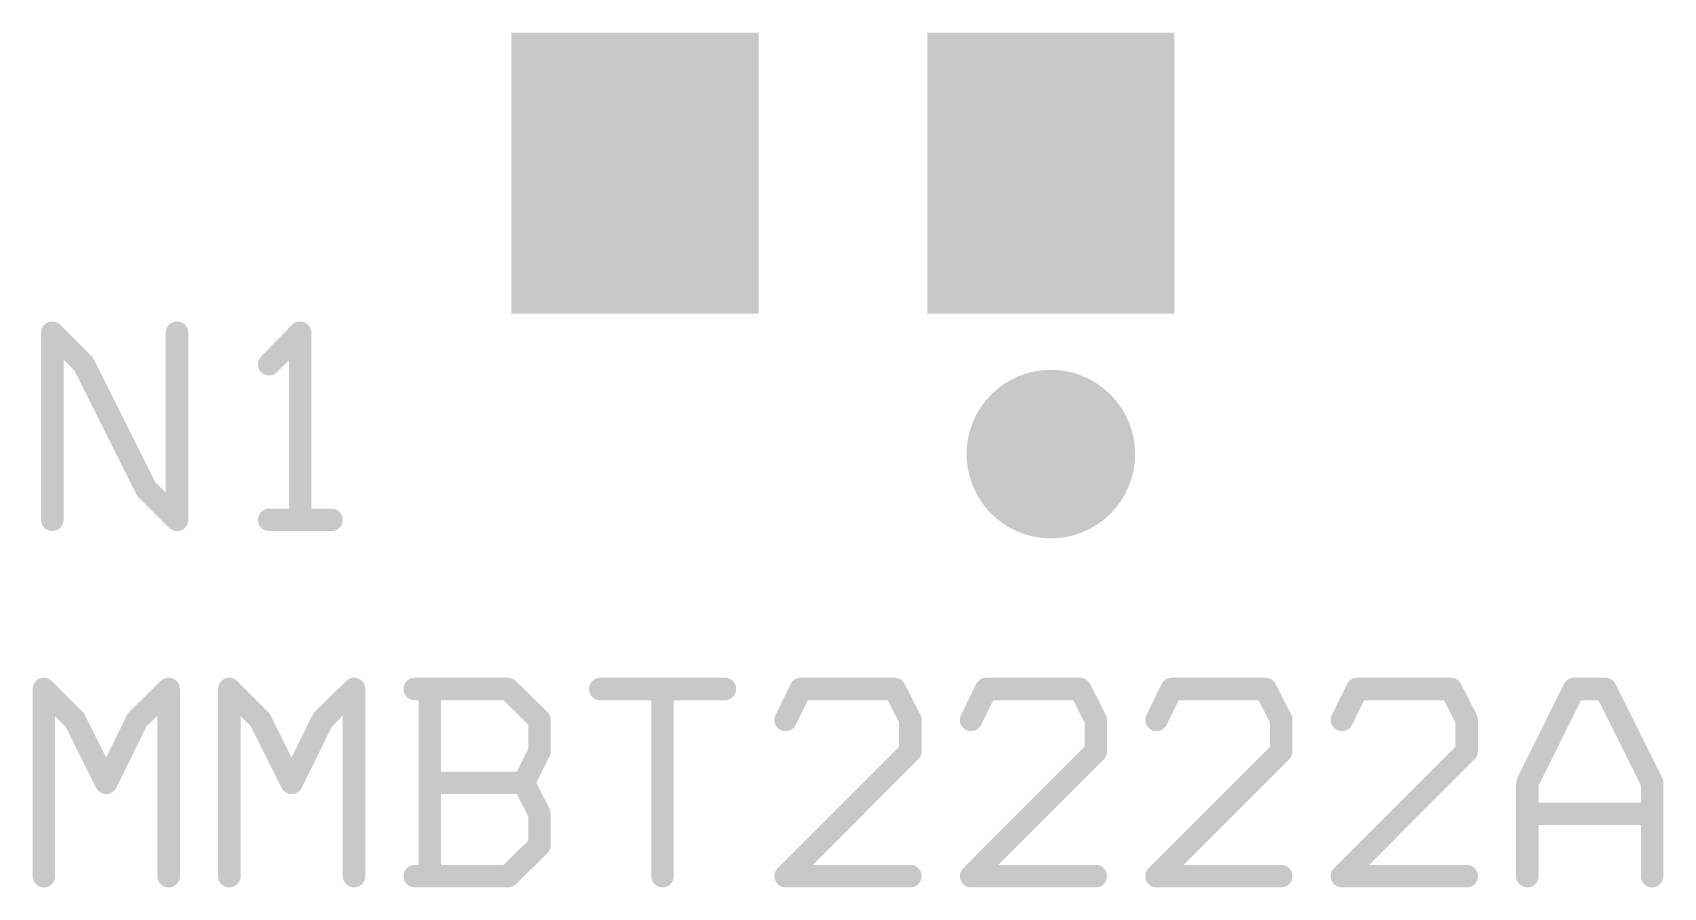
# Model space of a CAD drawing. Header units: millimetres. Extents: x 451 to 799, y 260 to 388.
# Drawn here: x 747.08 to 754.45, y 303.69 to 307.55 of the extents above; entities that cross this region are included whole.
import ezdxf

# ---------------------------------------------------------------- set-up
doc = ezdxf.new("R2010")
doc.units = ezdxf.units.MM
for name, color, linetype in [('3_A_', 4, 'Continuous'), ('4_A_', 54, 'Continuous'), ('5_A_', 7, 'Continuous'), ('8_A_', 3, 'Continuous')]:
    doc.layers.add(name, color=color, linetype=linetype)

# ---------------------------------------------------------------- blocks, each defined once
blk = doc.blocks.new('D27RECTANGLE1_1176X1_27')
blk.add_solid([(-0.5588, -0.635), (0.5588, -0.635), (-0.5588, 0.635), (0.5588, 0.635)])
blk = doc.blocks.new('D38ROUND0_762X0_762')
blk.add_lwpolyline([(0.1905, 0, 0.381, 0.381, 1), (-0.1905, 0, 0.381, 0.381, 1), (0.1905, 0, 0.381, 0.381, 0)], format="xyseb")
blk = doc.blocks.new('D48ROUND0_381X0_381')
blk.add_lwpolyline([(0.09525, 0, 0.1905, 0.1905, 1), (-0.09525, 0, 0.1905, 0.1905, 1), (0.09525, 0, 0.1905, 0.1905, 0)], format="xyseb")

msp = doc.modelspace()

# ---------------------------------------------------------------- linework, layer by layer
at = {"layer": '5_A_'}
for points in [[(747.3128, 306.0523, 0.1016, 0.1016, 0), (747.1706, 306.1945, 0.1016, 0.1016, 0)], [(747.1706, 306.1945, 0.1016, 0.1016, 0), (747.1706, 305.3487, 0.1016, 0.1016, 0)], [(747.7344, 306.1945, 0.1016, 0.1016, 0), (747.7344, 305.3487, 0.1016, 0.1016, 0)], [(748.2907, 306.1945, 0.1016, 0.1016, 0), (748.151, 306.0523, 0.1016, 0.1016, 0)], [(748.2907, 305.3487, 0.1016, 0.1016, 0), (748.2907, 306.1945, 0.1016, 0.1016, 0)], [(747.5947, 305.4884, 0.1016, 0.1016, 0), (747.3128, 306.0523, 0.1016, 0.1016, 0)], [(747.7344, 305.3487, 0.1016, 0.1016, 0), (747.5947, 305.4884, 0.1016, 0.1016, 0)], [(748.4329, 305.3487, 0.1016, 0.1016, 0), (748.151, 305.3487, 0.1016, 0.1016, 0)], [(747.2722, 304.4445, 0.1016, 0.1016, 0), (747.1325, 304.5842, 0.1016, 0.1016, 0)], [(747.1325, 304.5842, 0.1016, 0.1016, 0), (747.1325, 303.7383, 0.1016, 0.1016, 0)], [(747.6963, 304.5842, 0.1016, 0.1016, 0), (747.5541, 304.4445, 0.1016, 0.1016, 0)], [(747.6963, 303.7383, 0.1016, 0.1016, 0), (747.6963, 304.5842, 0.1016, 0.1016, 0)], [(748.1104, 304.4445, 0.1016, 0.1016, 0), (747.9707, 304.5842, 0.1016, 0.1016, 0)], [(747.9707, 304.5842, 0.1016, 0.1016, 0), (747.9707, 303.7383, 0.1016, 0.1016, 0)], [(748.5345, 304.5842, 0.1016, 0.1016, 0), (748.3923, 304.4445, 0.1016, 0.1016, 0)], [(748.5345, 303.7383, 0.1016, 0.1016, 0), (748.5345, 304.5842, 0.1016, 0.1016, 0)], [(749.2305, 304.5842, 0.1016, 0.1016, 0), (748.8089, 304.5842, 0.1016, 0.1016, 0)], [(748.8774, 303.7383, 0.1016, 0.1016, 0), (748.8774, 304.5842, 0.1016, 0.1016, 0)], [(749.3727, 304.4445, 0.1016, 0.1016, 0), (749.2305, 304.5842, 0.1016, 0.1016, 0)], [(750.2109, 304.5842, 0.1016, 0.1016, 0), (749.6471, 304.5842, 0.1016, 0.1016, 0)], [(749.929, 303.7383, 0.1016, 0.1016, 0), (749.929, 304.5842, 0.1016, 0.1016, 0)], [(750.5538, 304.5842, 0.1016, 0.1016, 0), (750.4853, 304.4445, 0.1016, 0.1016, 0)], [(750.978, 304.5842, 0.1016, 0.1016, 0), (750.5538, 304.5842, 0.1016, 0.1016, 0)], [(751.0491, 304.4445, 0.1016, 0.1016, 0), (750.978, 304.5842, 0.1016, 0.1016, 0)], [(751.392, 304.5842, 0.1016, 0.1016, 0), (751.3235, 304.4445, 0.1016, 0.1016, 0)], [(751.8162, 304.5842, 0.1016, 0.1016, 0), (751.392, 304.5842, 0.1016, 0.1016, 0)], [(751.8873, 304.4445, 0.1016, 0.1016, 0), (751.8162, 304.5842, 0.1016, 0.1016, 0)], [(752.2302, 304.5842, 0.1016, 0.1016, 0), (752.1617, 304.4445, 0.1016, 0.1016, 0)], [(752.6544, 304.5842, 0.1016, 0.1016, 0), (752.2302, 304.5842, 0.1016, 0.1016, 0)], [(752.7255, 304.4445, 0.1016, 0.1016, 0), (752.6544, 304.5842, 0.1016, 0.1016, 0)], [(753.0684, 304.5842, 0.1016, 0.1016, 0), (752.9999, 304.4445, 0.1016, 0.1016, 0)], [(753.4926, 304.5842, 0.1016, 0.1016, 0), (753.0684, 304.5842, 0.1016, 0.1016, 0)], [(753.5637, 304.4445, 0.1016, 0.1016, 0), (753.4926, 304.5842, 0.1016, 0.1016, 0)], [(754.0489, 304.5842, 0.1016, 0.1016, 0), (753.8381, 304.16, 0.1016, 0.1016, 0)], [(754.1911, 304.5842, 0.1016, 0.1016, 0), (754.0489, 304.5842, 0.1016, 0.1016, 0)], [(754.4019, 304.16, 0.1016, 0.1016, 0), (754.1911, 304.5842, 0.1016, 0.1016, 0)], [(747.4144, 304.16, 0.1016, 0.1016, 0), (747.2722, 304.4445, 0.1016, 0.1016, 0)], [(747.5541, 304.4445, 0.1016, 0.1016, 0), (747.4144, 304.16, 0.1016, 0.1016, 0)], [(748.2526, 304.16, 0.1016, 0.1016, 0), (748.1104, 304.4445, 0.1016, 0.1016, 0)], [(748.3923, 304.4445, 0.1016, 0.1016, 0), (748.2526, 304.16, 0.1016, 0.1016, 0)], [(749.3727, 304.3022, 0.1016, 0.1016, 0), (749.3727, 304.4445, 0.1016, 0.1016, 0)], [(751.0491, 304.3022, 0.1016, 0.1016, 0), (751.0491, 304.4445, 0.1016, 0.1016, 0)], [(751.8873, 304.3022, 0.1016, 0.1016, 0), (751.8873, 304.4445, 0.1016, 0.1016, 0)], [(752.7255, 304.3022, 0.1016, 0.1016, 0), (752.7255, 304.4445, 0.1016, 0.1016, 0)], [(753.5637, 304.3022, 0.1016, 0.1016, 0), (753.5637, 304.4445, 0.1016, 0.1016, 0)], [(749.3016, 304.16, 0.1016, 0.1016, 0), (749.3727, 304.3022, 0.1016, 0.1016, 0)], [(750.4853, 303.7383, 0.1016, 0.1016, 0), (751.0491, 304.3022, 0.1016, 0.1016, 0)], [(751.3235, 303.7383, 0.1016, 0.1016, 0), (751.8873, 304.3022, 0.1016, 0.1016, 0)], [(752.1617, 303.7383, 0.1016, 0.1016, 0), (752.7255, 304.3022, 0.1016, 0.1016, 0)], [(752.9999, 303.7383, 0.1016, 0.1016, 0), (753.5637, 304.3022, 0.1016, 0.1016, 0)], [(748.8774, 304.16, 0.1016, 0.1016, 0), (749.3016, 304.16, 0.1016, 0.1016, 0)], [(749.3727, 304.0203, 0.1016, 0.1016, 0), (749.3016, 304.16, 0.1016, 0.1016, 0)], [(753.8381, 304.16, 0.1016, 0.1016, 0), (753.8381, 303.7383, 0.1016, 0.1016, 0)], [(754.4019, 303.7383, 0.1016, 0.1016, 0), (754.4019, 304.16, 0.1016, 0.1016, 0)], [(749.3727, 303.878, 0.1016, 0.1016, 0), (749.3727, 304.0203, 0.1016, 0.1016, 0)], [(754.4019, 304.0203, 0.1016, 0.1016, 0), (753.8381, 304.0203, 0.1016, 0.1016, 0)], [(749.2305, 303.7383, 0.1016, 0.1016, 0), (749.3727, 303.878, 0.1016, 0.1016, 0)], [(748.8089, 303.7383, 0.1016, 0.1016, 0), (749.2305, 303.7383, 0.1016, 0.1016, 0)], [(751.0491, 303.7383, 0.1016, 0.1016, 0), (750.4853, 303.7383, 0.1016, 0.1016, 0)], [(751.8873, 303.7383, 0.1016, 0.1016, 0), (751.3235, 303.7383, 0.1016, 0.1016, 0)], [(752.7255, 303.7383, 0.1016, 0.1016, 0), (752.1617, 303.7383, 0.1016, 0.1016, 0)], [(753.5637, 303.7383, 0.1016, 0.1016, 0), (752.9999, 303.7383, 0.1016, 0.1016, 0)]]:
    msp.add_lwpolyline(points, format="xyseb", dxfattribs=at)
for points in [[(747.1452, 306.1945, 0.0508, 0.0508, 1), (747.196, 306.1945, 0.0508, 0.0508, 1), (747.1452, 306.1945, 0.0508, 0.0508, 0)], [(747.1452, 306.1945, 0.0508, 0.0508, 1), (747.196, 306.1945, 0.0508, 0.0508, 1), (747.1452, 306.1945, 0.0508, 0.0508, 0)], [(747.1452, 306.1945, 0.0508, 0.0508, 1), (747.196, 306.1945, 0.0508, 0.0508, 1), (747.1452, 306.1945, 0.0508, 0.0508, 0)], [(747.709, 306.1945, 0.0508, 0.0508, 1), (747.7598, 306.1945, 0.0508, 0.0508, 1), (747.709, 306.1945, 0.0508, 0.0508, 0)], [(748.2653, 306.1945, 0.0508, 0.0508, 1), (748.3161, 306.1945, 0.0508, 0.0508, 1), (748.2653, 306.1945, 0.0508, 0.0508, 0)], [(748.2653, 306.1945, 0.0508, 0.0508, 1), (748.3161, 306.1945, 0.0508, 0.0508, 1), (748.2653, 306.1945, 0.0508, 0.0508, 0)], [(748.2653, 306.1945, 0.0508, 0.0508, 1), (748.3161, 306.1945, 0.0508, 0.0508, 1), (748.2653, 306.1945, 0.0508, 0.0508, 0)], [(747.2874, 306.0523, 0.0508, 0.0508, 1), (747.3382, 306.0523, 0.0508, 0.0508, 1), (747.2874, 306.0523, 0.0508, 0.0508, 0)], [(747.2874, 306.0523, 0.0508, 0.0508, 1), (747.3382, 306.0523, 0.0508, 0.0508, 1), (747.2874, 306.0523, 0.0508, 0.0508, 0)], [(747.2874, 306.0523, 0.0508, 0.0508, 1), (747.3382, 306.0523, 0.0508, 0.0508, 1), (747.2874, 306.0523, 0.0508, 0.0508, 0)], [(748.1256, 306.0523, 0.0508, 0.0508, 1), (748.1764, 306.0523, 0.0508, 0.0508, 1), (748.1256, 306.0523, 0.0508, 0.0508, 0)], [(748.1256, 306.0523, 0.0508, 0.0508, 1), (748.1764, 306.0523, 0.0508, 0.0508, 1), (748.1256, 306.0523, 0.0508, 0.0508, 0)], [(747.5693, 305.4884, 0.0508, 0.0508, 1), (747.6201, 305.4884, 0.0508, 0.0508, 1), (747.5693, 305.4884, 0.0508, 0.0508, 0)], [(747.5693, 305.4884, 0.0508, 0.0508, 1), (747.6201, 305.4884, 0.0508, 0.0508, 1), (747.5693, 305.4884, 0.0508, 0.0508, 0)], [(747.5693, 305.4884, 0.0508, 0.0508, 1), (747.6201, 305.4884, 0.0508, 0.0508, 1), (747.5693, 305.4884, 0.0508, 0.0508, 0)], [(747.1452, 305.3487, 0.0508, 0.0508, 1), (747.196, 305.3487, 0.0508, 0.0508, 1), (747.1452, 305.3487, 0.0508, 0.0508, 0)], [(747.1452, 305.3487, 0.0508, 0.0508, 1), (747.196, 305.3487, 0.0508, 0.0508, 1), (747.1452, 305.3487, 0.0508, 0.0508, 0)], [(747.709, 305.3487, 0.0508, 0.0508, 1), (747.7598, 305.3487, 0.0508, 0.0508, 1), (747.709, 305.3487, 0.0508, 0.0508, 0)], [(747.709, 305.3487, 0.0508, 0.0508, 1), (747.7598, 305.3487, 0.0508, 0.0508, 1), (747.709, 305.3487, 0.0508, 0.0508, 0)], [(747.709, 305.3487, 0.0508, 0.0508, 1), (747.7598, 305.3487, 0.0508, 0.0508, 1), (747.709, 305.3487, 0.0508, 0.0508, 0)], [(748.1256, 305.3487, 0.0508, 0.0508, 1), (748.1764, 305.3487, 0.0508, 0.0508, 1), (748.1256, 305.3487, 0.0508, 0.0508, 0)], [(748.1256, 305.3487, 0.0508, 0.0508, 1), (748.1764, 305.3487, 0.0508, 0.0508, 1), (748.1256, 305.3487, 0.0508, 0.0508, 0)], [(748.2653, 305.3487, 0.0508, 0.0508, 1), (748.3161, 305.3487, 0.0508, 0.0508, 1), (748.2653, 305.3487, 0.0508, 0.0508, 0)], [(748.4075, 305.3487, 0.0508, 0.0508, 1), (748.4583, 305.3487, 0.0508, 0.0508, 1), (748.4075, 305.3487, 0.0508, 0.0508, 0)], [(747.1071, 304.5842, 0.0508, 0.0508, 1), (747.1579, 304.5842, 0.0508, 0.0508, 1), (747.1071, 304.5842, 0.0508, 0.0508, 0)], [(747.1071, 304.5842, 0.0508, 0.0508, 1), (747.1579, 304.5842, 0.0508, 0.0508, 1), (747.1071, 304.5842, 0.0508, 0.0508, 0)], [(747.1071, 304.5842, 0.0508, 0.0508, 1), (747.1579, 304.5842, 0.0508, 0.0508, 1), (747.1071, 304.5842, 0.0508, 0.0508, 0)], [(747.6709, 304.5842, 0.0508, 0.0508, 1), (747.7217, 304.5842, 0.0508, 0.0508, 1), (747.6709, 304.5842, 0.0508, 0.0508, 0)], [(747.6709, 304.5842, 0.0508, 0.0508, 1), (747.7217, 304.5842, 0.0508, 0.0508, 1), (747.6709, 304.5842, 0.0508, 0.0508, 0)], [(747.6709, 304.5842, 0.0508, 0.0508, 1), (747.7217, 304.5842, 0.0508, 0.0508, 1), (747.6709, 304.5842, 0.0508, 0.0508, 0)], [(747.9453, 304.5842, 0.0508, 0.0508, 1), (747.9961, 304.5842, 0.0508, 0.0508, 1), (747.9453, 304.5842, 0.0508, 0.0508, 0)], [(747.9453, 304.5842, 0.0508, 0.0508, 1), (747.9961, 304.5842, 0.0508, 0.0508, 1), (747.9453, 304.5842, 0.0508, 0.0508, 0)], [(747.9453, 304.5842, 0.0508, 0.0508, 1), (747.9961, 304.5842, 0.0508, 0.0508, 1), (747.9453, 304.5842, 0.0508, 0.0508, 0)], [(748.5091, 304.5842, 0.0508, 0.0508, 1), (748.5599, 304.5842, 0.0508, 0.0508, 1), (748.5091, 304.5842, 0.0508, 0.0508, 0)], [(748.5091, 304.5842, 0.0508, 0.0508, 1), (748.5599, 304.5842, 0.0508, 0.0508, 1), (748.5091, 304.5842, 0.0508, 0.0508, 0)], [(748.5091, 304.5842, 0.0508, 0.0508, 1), (748.5599, 304.5842, 0.0508, 0.0508, 1), (748.5091, 304.5842, 0.0508, 0.0508, 0)], [(748.7835, 304.5842, 0.0508, 0.0508, 1), (748.8343, 304.5842, 0.0508, 0.0508, 1), (748.7835, 304.5842, 0.0508, 0.0508, 0)], [(748.7835, 304.5842, 0.0508, 0.0508, 1), (748.8343, 304.5842, 0.0508, 0.0508, 1), (748.7835, 304.5842, 0.0508, 0.0508, 0)], [(748.852, 304.5842, 0.0508, 0.0508, 1), (748.9028, 304.5842, 0.0508, 0.0508, 1), (748.852, 304.5842, 0.0508, 0.0508, 0)], [(748.852, 304.5842, 0.0508, 0.0508, 1), (748.9028, 304.5842, 0.0508, 0.0508, 1), (748.852, 304.5842, 0.0508, 0.0508, 0)], [(749.2051, 304.5842, 0.0508, 0.0508, 1), (749.2559, 304.5842, 0.0508, 0.0508, 1), (749.2051, 304.5842, 0.0508, 0.0508, 0)], [(749.2051, 304.5842, 0.0508, 0.0508, 1), (749.2559, 304.5842, 0.0508, 0.0508, 1), (749.2051, 304.5842, 0.0508, 0.0508, 0)], [(749.2051, 304.5842, 0.0508, 0.0508, 1), (749.2559, 304.5842, 0.0508, 0.0508, 1), (749.2051, 304.5842, 0.0508, 0.0508, 0)], [(749.6217, 304.5842, 0.0508, 0.0508, 1), (749.6725, 304.5842, 0.0508, 0.0508, 1), (749.6217, 304.5842, 0.0508, 0.0508, 0)], [(749.6217, 304.5842, 0.0508, 0.0508, 1), (749.6725, 304.5842, 0.0508, 0.0508, 1), (749.6217, 304.5842, 0.0508, 0.0508, 0)], [(749.9036, 304.5842, 0.0508, 0.0508, 1), (749.9544, 304.5842, 0.0508, 0.0508, 1), (749.9036, 304.5842, 0.0508, 0.0508, 0)], [(749.9036, 304.5842, 0.0508, 0.0508, 1), (749.9544, 304.5842, 0.0508, 0.0508, 1), (749.9036, 304.5842, 0.0508, 0.0508, 0)], [(750.1855, 304.5842, 0.0508, 0.0508, 1), (750.2363, 304.5842, 0.0508, 0.0508, 1), (750.1855, 304.5842, 0.0508, 0.0508, 0)], [(750.5284, 304.5842, 0.0508, 0.0508, 1), (750.5792, 304.5842, 0.0508, 0.0508, 1), (750.5284, 304.5842, 0.0508, 0.0508, 0)], [(750.5284, 304.5842, 0.0508, 0.0508, 1), (750.5792, 304.5842, 0.0508, 0.0508, 1), (750.5284, 304.5842, 0.0508, 0.0508, 0)], [(750.5284, 304.5842, 0.0508, 0.0508, 1), (750.5792, 304.5842, 0.0508, 0.0508, 1), (750.5284, 304.5842, 0.0508, 0.0508, 0)], [(750.9526, 304.5842, 0.0508, 0.0508, 1), (751.0034, 304.5842, 0.0508, 0.0508, 1), (750.9526, 304.5842, 0.0508, 0.0508, 0)], [(750.9526, 304.5842, 0.0508, 0.0508, 1), (751.0034, 304.5842, 0.0508, 0.0508, 1), (750.9526, 304.5842, 0.0508, 0.0508, 0)], [(750.9526, 304.5842, 0.0508, 0.0508, 1), (751.0034, 304.5842, 0.0508, 0.0508, 1), (750.9526, 304.5842, 0.0508, 0.0508, 0)], [(751.3666, 304.5842, 0.0508, 0.0508, 1), (751.4174, 304.5842, 0.0508, 0.0508, 1), (751.3666, 304.5842, 0.0508, 0.0508, 0)], [(751.3666, 304.5842, 0.0508, 0.0508, 1), (751.4174, 304.5842, 0.0508, 0.0508, 1), (751.3666, 304.5842, 0.0508, 0.0508, 0)], [(751.3666, 304.5842, 0.0508, 0.0508, 1), (751.4174, 304.5842, 0.0508, 0.0508, 1), (751.3666, 304.5842, 0.0508, 0.0508, 0)], [(751.7908, 304.5842, 0.0508, 0.0508, 1), (751.8416, 304.5842, 0.0508, 0.0508, 1), (751.7908, 304.5842, 0.0508, 0.0508, 0)], [(751.7908, 304.5842, 0.0508, 0.0508, 1), (751.8416, 304.5842, 0.0508, 0.0508, 1), (751.7908, 304.5842, 0.0508, 0.0508, 0)], [(751.7908, 304.5842, 0.0508, 0.0508, 1), (751.8416, 304.5842, 0.0508, 0.0508, 1), (751.7908, 304.5842, 0.0508, 0.0508, 0)], [(752.2048, 304.5842, 0.0508, 0.0508, 1), (752.2556, 304.5842, 0.0508, 0.0508, 1), (752.2048, 304.5842, 0.0508, 0.0508, 0)], [(752.2048, 304.5842, 0.0508, 0.0508, 1), (752.2556, 304.5842, 0.0508, 0.0508, 1), (752.2048, 304.5842, 0.0508, 0.0508, 0)], [(752.2048, 304.5842, 0.0508, 0.0508, 1), (752.2556, 304.5842, 0.0508, 0.0508, 1), (752.2048, 304.5842, 0.0508, 0.0508, 0)], [(752.629, 304.5842, 0.0508, 0.0508, 1), (752.6798, 304.5842, 0.0508, 0.0508, 1), (752.629, 304.5842, 0.0508, 0.0508, 0)], [(752.629, 304.5842, 0.0508, 0.0508, 1), (752.6798, 304.5842, 0.0508, 0.0508, 1), (752.629, 304.5842, 0.0508, 0.0508, 0)], [(752.629, 304.5842, 0.0508, 0.0508, 1), (752.6798, 304.5842, 0.0508, 0.0508, 1), (752.629, 304.5842, 0.0508, 0.0508, 0)], [(753.043, 304.5842, 0.0508, 0.0508, 1), (753.0938, 304.5842, 0.0508, 0.0508, 1), (753.043, 304.5842, 0.0508, 0.0508, 0)], [(753.043, 304.5842, 0.0508, 0.0508, 1), (753.0938, 304.5842, 0.0508, 0.0508, 1), (753.043, 304.5842, 0.0508, 0.0508, 0)], [(753.043, 304.5842, 0.0508, 0.0508, 1), (753.0938, 304.5842, 0.0508, 0.0508, 1), (753.043, 304.5842, 0.0508, 0.0508, 0)], [(753.4672, 304.5842, 0.0508, 0.0508, 1), (753.518, 304.5842, 0.0508, 0.0508, 1), (753.4672, 304.5842, 0.0508, 0.0508, 0)], [(753.4672, 304.5842, 0.0508, 0.0508, 1), (753.518, 304.5842, 0.0508, 0.0508, 1), (753.4672, 304.5842, 0.0508, 0.0508, 0)], [(753.4672, 304.5842, 0.0508, 0.0508, 1), (753.518, 304.5842, 0.0508, 0.0508, 1), (753.4672, 304.5842, 0.0508, 0.0508, 0)], [(754.0235, 304.5842, 0.0508, 0.0508, 1), (754.0743, 304.5842, 0.0508, 0.0508, 1), (754.0235, 304.5842, 0.0508, 0.0508, 0)], [(754.0235, 304.5842, 0.0508, 0.0508, 1), (754.0743, 304.5842, 0.0508, 0.0508, 1), (754.0235, 304.5842, 0.0508, 0.0508, 0)], [(754.0235, 304.5842, 0.0508, 0.0508, 1), (754.0743, 304.5842, 0.0508, 0.0508, 1), (754.0235, 304.5842, 0.0508, 0.0508, 0)], [(754.1657, 304.5842, 0.0508, 0.0508, 1), (754.2165, 304.5842, 0.0508, 0.0508, 1), (754.1657, 304.5842, 0.0508, 0.0508, 0)], [(754.1657, 304.5842, 0.0508, 0.0508, 1), (754.2165, 304.5842, 0.0508, 0.0508, 1), (754.1657, 304.5842, 0.0508, 0.0508, 0)], [(754.1657, 304.5842, 0.0508, 0.0508, 1), (754.2165, 304.5842, 0.0508, 0.0508, 1), (754.1657, 304.5842, 0.0508, 0.0508, 0)], [(747.2468, 304.4445, 0.0508, 0.0508, 1), (747.2976, 304.4445, 0.0508, 0.0508, 1), (747.2468, 304.4445, 0.0508, 0.0508, 0)], [(747.2468, 304.4445, 0.0508, 0.0508, 1), (747.2976, 304.4445, 0.0508, 0.0508, 1), (747.2468, 304.4445, 0.0508, 0.0508, 0)], [(747.2468, 304.4445, 0.0508, 0.0508, 1), (747.2976, 304.4445, 0.0508, 0.0508, 1), (747.2468, 304.4445, 0.0508, 0.0508, 0)], [(747.5287, 304.4445, 0.0508, 0.0508, 1), (747.5795, 304.4445, 0.0508, 0.0508, 1), (747.5287, 304.4445, 0.0508, 0.0508, 0)], [(747.5287, 304.4445, 0.0508, 0.0508, 1), (747.5795, 304.4445, 0.0508, 0.0508, 1), (747.5287, 304.4445, 0.0508, 0.0508, 0)], [(747.5287, 304.4445, 0.0508, 0.0508, 1), (747.5795, 304.4445, 0.0508, 0.0508, 1), (747.5287, 304.4445, 0.0508, 0.0508, 0)], [(748.085, 304.4445, 0.0508, 0.0508, 1), (748.1358, 304.4445, 0.0508, 0.0508, 1), (748.085, 304.4445, 0.0508, 0.0508, 0)], [(748.085, 304.4445, 0.0508, 0.0508, 1), (748.1358, 304.4445, 0.0508, 0.0508, 1), (748.085, 304.4445, 0.0508, 0.0508, 0)], [(748.085, 304.4445, 0.0508, 0.0508, 1), (748.1358, 304.4445, 0.0508, 0.0508, 1), (748.085, 304.4445, 0.0508, 0.0508, 0)], [(748.3669, 304.4445, 0.0508, 0.0508, 1), (748.4177, 304.4445, 0.0508, 0.0508, 1), (748.3669, 304.4445, 0.0508, 0.0508, 0)], [(748.3669, 304.4445, 0.0508, 0.0508, 1), (748.4177, 304.4445, 0.0508, 0.0508, 1), (748.3669, 304.4445, 0.0508, 0.0508, 0)], [(748.3669, 304.4445, 0.0508, 0.0508, 1), (748.4177, 304.4445, 0.0508, 0.0508, 1), (748.3669, 304.4445, 0.0508, 0.0508, 0)], [(749.3473, 304.4445, 0.0508, 0.0508, 1), (749.3981, 304.4445, 0.0508, 0.0508, 1), (749.3473, 304.4445, 0.0508, 0.0508, 0)], [(749.3473, 304.4445, 0.0508, 0.0508, 1), (749.3981, 304.4445, 0.0508, 0.0508, 1), (749.3473, 304.4445, 0.0508, 0.0508, 0)], [(749.3473, 304.4445, 0.0508, 0.0508, 1), (749.3981, 304.4445, 0.0508, 0.0508, 1), (749.3473, 304.4445, 0.0508, 0.0508, 0)], [(750.4599, 304.4445, 0.0508, 0.0508, 1), (750.5107, 304.4445, 0.0508, 0.0508, 1), (750.4599, 304.4445, 0.0508, 0.0508, 0)], [(750.4599, 304.4445, 0.0508, 0.0508, 1), (750.5107, 304.4445, 0.0508, 0.0508, 1), (750.4599, 304.4445, 0.0508, 0.0508, 0)], [(751.0237, 304.4445, 0.0508, 0.0508, 1), (751.0745, 304.4445, 0.0508, 0.0508, 1), (751.0237, 304.4445, 0.0508, 0.0508, 0)], [(751.0237, 304.4445, 0.0508, 0.0508, 1), (751.0745, 304.4445, 0.0508, 0.0508, 1), (751.0237, 304.4445, 0.0508, 0.0508, 0)], [(751.0237, 304.4445, 0.0508, 0.0508, 1), (751.0745, 304.4445, 0.0508, 0.0508, 1), (751.0237, 304.4445, 0.0508, 0.0508, 0)], [(751.2981, 304.4445, 0.0508, 0.0508, 1), (751.3489, 304.4445, 0.0508, 0.0508, 1), (751.2981, 304.4445, 0.0508, 0.0508, 0)], [(751.2981, 304.4445, 0.0508, 0.0508, 1), (751.3489, 304.4445, 0.0508, 0.0508, 1), (751.2981, 304.4445, 0.0508, 0.0508, 0)], [(751.8619, 304.4445, 0.0508, 0.0508, 1), (751.9127, 304.4445, 0.0508, 0.0508, 1), (751.8619, 304.4445, 0.0508, 0.0508, 0)], [(751.8619, 304.4445, 0.0508, 0.0508, 1), (751.9127, 304.4445, 0.0508, 0.0508, 1), (751.8619, 304.4445, 0.0508, 0.0508, 0)], [(751.8619, 304.4445, 0.0508, 0.0508, 1), (751.9127, 304.4445, 0.0508, 0.0508, 1), (751.8619, 304.4445, 0.0508, 0.0508, 0)], [(752.1363, 304.4445, 0.0508, 0.0508, 1), (752.1871, 304.4445, 0.0508, 0.0508, 1), (752.1363, 304.4445, 0.0508, 0.0508, 0)], [(752.1363, 304.4445, 0.0508, 0.0508, 1), (752.1871, 304.4445, 0.0508, 0.0508, 1), (752.1363, 304.4445, 0.0508, 0.0508, 0)], [(752.7001, 304.4445, 0.0508, 0.0508, 1), (752.7509, 304.4445, 0.0508, 0.0508, 1), (752.7001, 304.4445, 0.0508, 0.0508, 0)], [(752.7001, 304.4445, 0.0508, 0.0508, 1), (752.7509, 304.4445, 0.0508, 0.0508, 1), (752.7001, 304.4445, 0.0508, 0.0508, 0)], [(752.7001, 304.4445, 0.0508, 0.0508, 1), (752.7509, 304.4445, 0.0508, 0.0508, 1), (752.7001, 304.4445, 0.0508, 0.0508, 0)], [(752.9745, 304.4445, 0.0508, 0.0508, 1), (753.0253, 304.4445, 0.0508, 0.0508, 1), (752.9745, 304.4445, 0.0508, 0.0508, 0)], [(752.9745, 304.4445, 0.0508, 0.0508, 1), (753.0253, 304.4445, 0.0508, 0.0508, 1), (752.9745, 304.4445, 0.0508, 0.0508, 0)], [(753.5383, 304.4445, 0.0508, 0.0508, 1), (753.5891, 304.4445, 0.0508, 0.0508, 1), (753.5383, 304.4445, 0.0508, 0.0508, 0)], [(753.5383, 304.4445, 0.0508, 0.0508, 1), (753.5891, 304.4445, 0.0508, 0.0508, 1), (753.5383, 304.4445, 0.0508, 0.0508, 0)], [(753.5383, 304.4445, 0.0508, 0.0508, 1), (753.5891, 304.4445, 0.0508, 0.0508, 1), (753.5383, 304.4445, 0.0508, 0.0508, 0)], [(749.3473, 304.3022, 0.0508, 0.0508, 1), (749.3981, 304.3022, 0.0508, 0.0508, 1), (749.3473, 304.3022, 0.0508, 0.0508, 0)], [(749.3473, 304.3022, 0.0508, 0.0508, 1), (749.3981, 304.3022, 0.0508, 0.0508, 1), (749.3473, 304.3022, 0.0508, 0.0508, 0)], [(749.3473, 304.3022, 0.0508, 0.0508, 1), (749.3981, 304.3022, 0.0508, 0.0508, 1), (749.3473, 304.3022, 0.0508, 0.0508, 0)], [(751.0237, 304.3022, 0.0508, 0.0508, 1), (751.0745, 304.3022, 0.0508, 0.0508, 1), (751.0237, 304.3022, 0.0508, 0.0508, 0)], [(751.0237, 304.3022, 0.0508, 0.0508, 1), (751.0745, 304.3022, 0.0508, 0.0508, 1), (751.0237, 304.3022, 0.0508, 0.0508, 0)], [(751.0237, 304.3022, 0.0508, 0.0508, 1), (751.0745, 304.3022, 0.0508, 0.0508, 1), (751.0237, 304.3022, 0.0508, 0.0508, 0)], [(751.8619, 304.3022, 0.0508, 0.0508, 1), (751.9127, 304.3022, 0.0508, 0.0508, 1), (751.8619, 304.3022, 0.0508, 0.0508, 0)], [(751.8619, 304.3022, 0.0508, 0.0508, 1), (751.9127, 304.3022, 0.0508, 0.0508, 1), (751.8619, 304.3022, 0.0508, 0.0508, 0)], [(751.8619, 304.3022, 0.0508, 0.0508, 1), (751.9127, 304.3022, 0.0508, 0.0508, 1), (751.8619, 304.3022, 0.0508, 0.0508, 0)], [(752.7001, 304.3022, 0.0508, 0.0508, 1), (752.7509, 304.3022, 0.0508, 0.0508, 1), (752.7001, 304.3022, 0.0508, 0.0508, 0)], [(752.7001, 304.3022, 0.0508, 0.0508, 1), (752.7509, 304.3022, 0.0508, 0.0508, 1), (752.7001, 304.3022, 0.0508, 0.0508, 0)], [(752.7001, 304.3022, 0.0508, 0.0508, 1), (752.7509, 304.3022, 0.0508, 0.0508, 1), (752.7001, 304.3022, 0.0508, 0.0508, 0)], [(753.5383, 304.3022, 0.0508, 0.0508, 1), (753.5891, 304.3022, 0.0508, 0.0508, 1), (753.5383, 304.3022, 0.0508, 0.0508, 0)], [(753.5383, 304.3022, 0.0508, 0.0508, 1), (753.5891, 304.3022, 0.0508, 0.0508, 1), (753.5383, 304.3022, 0.0508, 0.0508, 0)], [(753.5383, 304.3022, 0.0508, 0.0508, 1), (753.5891, 304.3022, 0.0508, 0.0508, 1), (753.5383, 304.3022, 0.0508, 0.0508, 0)], [(747.389, 304.16, 0.0508, 0.0508, 1), (747.4398, 304.16, 0.0508, 0.0508, 1), (747.389, 304.16, 0.0508, 0.0508, 0)], [(747.389, 304.16, 0.0508, 0.0508, 1), (747.4398, 304.16, 0.0508, 0.0508, 1), (747.389, 304.16, 0.0508, 0.0508, 0)], [(747.389, 304.16, 0.0508, 0.0508, 1), (747.4398, 304.16, 0.0508, 0.0508, 1), (747.389, 304.16, 0.0508, 0.0508, 0)], [(748.2272, 304.16, 0.0508, 0.0508, 1), (748.278, 304.16, 0.0508, 0.0508, 1), (748.2272, 304.16, 0.0508, 0.0508, 0)], [(748.2272, 304.16, 0.0508, 0.0508, 1), (748.278, 304.16, 0.0508, 0.0508, 1), (748.2272, 304.16, 0.0508, 0.0508, 0)], [(748.2272, 304.16, 0.0508, 0.0508, 1), (748.278, 304.16, 0.0508, 0.0508, 1), (748.2272, 304.16, 0.0508, 0.0508, 0)], [(748.852, 304.16, 0.0508, 0.0508, 1), (748.9028, 304.16, 0.0508, 0.0508, 1), (748.852, 304.16, 0.0508, 0.0508, 0)], [(749.2762, 304.16, 0.0508, 0.0508, 1), (749.327, 304.16, 0.0508, 0.0508, 1), (749.2762, 304.16, 0.0508, 0.0508, 0)], [(749.2762, 304.16, 0.0508, 0.0508, 1), (749.327, 304.16, 0.0508, 0.0508, 1), (749.2762, 304.16, 0.0508, 0.0508, 0)], [(749.2762, 304.16, 0.0508, 0.0508, 1), (749.327, 304.16, 0.0508, 0.0508, 1), (749.2762, 304.16, 0.0508, 0.0508, 0)], [(749.2762, 304.16, 0.0508, 0.0508, 1), (749.327, 304.16, 0.0508, 0.0508, 1), (749.2762, 304.16, 0.0508, 0.0508, 0)], [(749.2762, 304.16, 0.0508, 0.0508, 1), (749.327, 304.16, 0.0508, 0.0508, 1), (749.2762, 304.16, 0.0508, 0.0508, 0)], [(753.8127, 304.16, 0.0508, 0.0508, 1), (753.8635, 304.16, 0.0508, 0.0508, 1), (753.8127, 304.16, 0.0508, 0.0508, 0)], [(753.8127, 304.16, 0.0508, 0.0508, 1), (753.8635, 304.16, 0.0508, 0.0508, 1), (753.8127, 304.16, 0.0508, 0.0508, 0)], [(753.8127, 304.16, 0.0508, 0.0508, 1), (753.8635, 304.16, 0.0508, 0.0508, 1), (753.8127, 304.16, 0.0508, 0.0508, 0)], [(754.3765, 304.16, 0.0508, 0.0508, 1), (754.4273, 304.16, 0.0508, 0.0508, 1), (754.3765, 304.16, 0.0508, 0.0508, 0)], [(754.3765, 304.16, 0.0508, 0.0508, 1), (754.4273, 304.16, 0.0508, 0.0508, 1), (754.3765, 304.16, 0.0508, 0.0508, 0)], [(754.3765, 304.16, 0.0508, 0.0508, 1), (754.4273, 304.16, 0.0508, 0.0508, 1), (754.3765, 304.16, 0.0508, 0.0508, 0)], [(749.3473, 304.0203, 0.0508, 0.0508, 1), (749.3981, 304.0203, 0.0508, 0.0508, 1), (749.3473, 304.0203, 0.0508, 0.0508, 0)], [(749.3473, 304.0203, 0.0508, 0.0508, 1), (749.3981, 304.0203, 0.0508, 0.0508, 1), (749.3473, 304.0203, 0.0508, 0.0508, 0)], [(749.3473, 304.0203, 0.0508, 0.0508, 1), (749.3981, 304.0203, 0.0508, 0.0508, 1), (749.3473, 304.0203, 0.0508, 0.0508, 0)], [(753.8127, 304.0203, 0.0508, 0.0508, 1), (753.8635, 304.0203, 0.0508, 0.0508, 1), (753.8127, 304.0203, 0.0508, 0.0508, 0)], [(753.8127, 304.0203, 0.0508, 0.0508, 1), (753.8635, 304.0203, 0.0508, 0.0508, 1), (753.8127, 304.0203, 0.0508, 0.0508, 0)], [(754.3765, 304.0203, 0.0508, 0.0508, 1), (754.4273, 304.0203, 0.0508, 0.0508, 1), (754.3765, 304.0203, 0.0508, 0.0508, 0)], [(749.3473, 303.878, 0.0508, 0.0508, 1), (749.3981, 303.878, 0.0508, 0.0508, 1), (749.3473, 303.878, 0.0508, 0.0508, 0)], [(749.3473, 303.878, 0.0508, 0.0508, 1), (749.3981, 303.878, 0.0508, 0.0508, 1), (749.3473, 303.878, 0.0508, 0.0508, 0)], [(749.3473, 303.878, 0.0508, 0.0508, 1), (749.3981, 303.878, 0.0508, 0.0508, 1), (749.3473, 303.878, 0.0508, 0.0508, 0)], [(747.1071, 303.7383, 0.0508, 0.0508, 1), (747.1579, 303.7383, 0.0508, 0.0508, 1), (747.1071, 303.7383, 0.0508, 0.0508, 0)], [(747.1071, 303.7383, 0.0508, 0.0508, 1), (747.1579, 303.7383, 0.0508, 0.0508, 1), (747.1071, 303.7383, 0.0508, 0.0508, 0)], [(747.6709, 303.7383, 0.0508, 0.0508, 1), (747.7217, 303.7383, 0.0508, 0.0508, 1), (747.6709, 303.7383, 0.0508, 0.0508, 0)], [(747.9453, 303.7383, 0.0508, 0.0508, 1), (747.9961, 303.7383, 0.0508, 0.0508, 1), (747.9453, 303.7383, 0.0508, 0.0508, 0)], [(747.9453, 303.7383, 0.0508, 0.0508, 1), (747.9961, 303.7383, 0.0508, 0.0508, 1), (747.9453, 303.7383, 0.0508, 0.0508, 0)], [(748.5091, 303.7383, 0.0508, 0.0508, 1), (748.5599, 303.7383, 0.0508, 0.0508, 1), (748.5091, 303.7383, 0.0508, 0.0508, 0)], [(748.7835, 303.7383, 0.0508, 0.0508, 1), (748.8343, 303.7383, 0.0508, 0.0508, 1), (748.7835, 303.7383, 0.0508, 0.0508, 0)], [(748.852, 303.7383, 0.0508, 0.0508, 1), (748.9028, 303.7383, 0.0508, 0.0508, 1), (748.852, 303.7383, 0.0508, 0.0508, 0)], [(749.2051, 303.7383, 0.0508, 0.0508, 1), (749.2559, 303.7383, 0.0508, 0.0508, 1), (749.2051, 303.7383, 0.0508, 0.0508, 0)], [(749.2051, 303.7383, 0.0508, 0.0508, 1), (749.2559, 303.7383, 0.0508, 0.0508, 1), (749.2051, 303.7383, 0.0508, 0.0508, 0)], [(749.2051, 303.7383, 0.0508, 0.0508, 1), (749.2559, 303.7383, 0.0508, 0.0508, 1), (749.2051, 303.7383, 0.0508, 0.0508, 0)], [(749.9036, 303.7383, 0.0508, 0.0508, 1), (749.9544, 303.7383, 0.0508, 0.0508, 1), (749.9036, 303.7383, 0.0508, 0.0508, 0)], [(750.4599, 303.7383, 0.0508, 0.0508, 1), (750.5107, 303.7383, 0.0508, 0.0508, 1), (750.4599, 303.7383, 0.0508, 0.0508, 0)], [(750.4599, 303.7383, 0.0508, 0.0508, 1), (750.5107, 303.7383, 0.0508, 0.0508, 1), (750.4599, 303.7383, 0.0508, 0.0508, 0)], [(750.4599, 303.7383, 0.0508, 0.0508, 1), (750.5107, 303.7383, 0.0508, 0.0508, 1), (750.4599, 303.7383, 0.0508, 0.0508, 0)], [(751.0237, 303.7383, 0.0508, 0.0508, 1), (751.0745, 303.7383, 0.0508, 0.0508, 1), (751.0237, 303.7383, 0.0508, 0.0508, 0)], [(751.2981, 303.7383, 0.0508, 0.0508, 1), (751.3489, 303.7383, 0.0508, 0.0508, 1), (751.2981, 303.7383, 0.0508, 0.0508, 0)], [(751.2981, 303.7383, 0.0508, 0.0508, 1), (751.3489, 303.7383, 0.0508, 0.0508, 1), (751.2981, 303.7383, 0.0508, 0.0508, 0)], [(751.2981, 303.7383, 0.0508, 0.0508, 1), (751.3489, 303.7383, 0.0508, 0.0508, 1), (751.2981, 303.7383, 0.0508, 0.0508, 0)], [(751.8619, 303.7383, 0.0508, 0.0508, 1), (751.9127, 303.7383, 0.0508, 0.0508, 1), (751.8619, 303.7383, 0.0508, 0.0508, 0)], [(752.1363, 303.7383, 0.0508, 0.0508, 1), (752.1871, 303.7383, 0.0508, 0.0508, 1), (752.1363, 303.7383, 0.0508, 0.0508, 0)], [(752.1363, 303.7383, 0.0508, 0.0508, 1), (752.1871, 303.7383, 0.0508, 0.0508, 1), (752.1363, 303.7383, 0.0508, 0.0508, 0)], [(752.1363, 303.7383, 0.0508, 0.0508, 1), (752.1871, 303.7383, 0.0508, 0.0508, 1), (752.1363, 303.7383, 0.0508, 0.0508, 0)], [(752.7001, 303.7383, 0.0508, 0.0508, 1), (752.7509, 303.7383, 0.0508, 0.0508, 1), (752.7001, 303.7383, 0.0508, 0.0508, 0)], [(752.9745, 303.7383, 0.0508, 0.0508, 1), (753.0253, 303.7383, 0.0508, 0.0508, 1), (752.9745, 303.7383, 0.0508, 0.0508, 0)], [(752.9745, 303.7383, 0.0508, 0.0508, 1), (753.0253, 303.7383, 0.0508, 0.0508, 1), (752.9745, 303.7383, 0.0508, 0.0508, 0)], [(752.9745, 303.7383, 0.0508, 0.0508, 1), (753.0253, 303.7383, 0.0508, 0.0508, 1), (752.9745, 303.7383, 0.0508, 0.0508, 0)], [(753.5383, 303.7383, 0.0508, 0.0508, 1), (753.5891, 303.7383, 0.0508, 0.0508, 1), (753.5383, 303.7383, 0.0508, 0.0508, 0)], [(753.8127, 303.7383, 0.0508, 0.0508, 1), (753.8635, 303.7383, 0.0508, 0.0508, 1), (753.8127, 303.7383, 0.0508, 0.0508, 0)], [(753.8127, 303.7383, 0.0508, 0.0508, 1), (753.8635, 303.7383, 0.0508, 0.0508, 1), (753.8127, 303.7383, 0.0508, 0.0508, 0)], [(754.3765, 303.7383, 0.0508, 0.0508, 1), (754.4273, 303.7383, 0.0508, 0.0508, 1), (754.3765, 303.7383, 0.0508, 0.0508, 0)]]:
    msp.add_lwpolyline(points, format="xyseb", close=True, dxfattribs=at)

# ---------------------------------------------------------------- block references
at = {"layer": '3_A_'}
for name, p in [('D27RECTANGLE1_1176X1_27', (749.8045, 306.9159)), ('D27RECTANGLE1_1176X1_27', (751.6841, 306.9159)), ('D38ROUND0_762X0_762', (751.6841, 305.6459))]:
    msp.add_blockref(name, p, dxfattribs=at)
at = {"layer": '4_A_'}
msp.add_blockref('D38ROUND0_762X0_762', (751.6841, 305.6459), dxfattribs=at)
at = {"layer": '8_A_'}
msp.add_blockref('D48ROUND0_381X0_381', (751.6841, 305.6459), dxfattribs=at)

doc.saveas('drawing.dxf')
